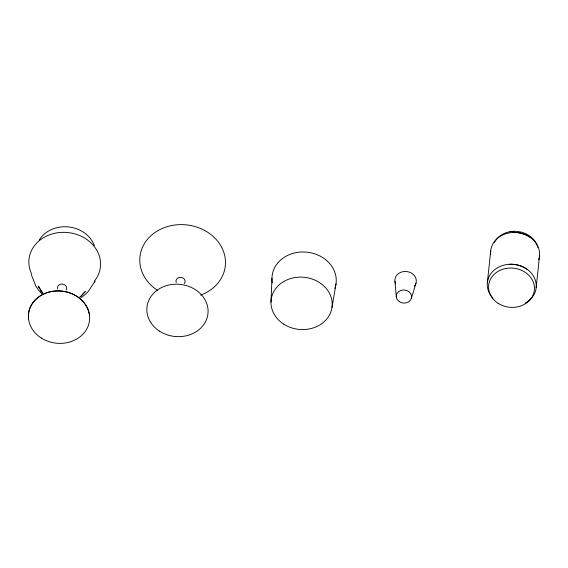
<?xml version="1.0" encoding="UTF-8"?>
<svg xmlns="http://www.w3.org/2000/svg" width="568" height="568" viewBox="0 0 568 568"><rect width="100%" height="100%" fill="white"/><g stroke="black" fill="none" stroke-linecap="round" stroke-linejoin="round"><path stroke-width="0.85" d="M270.986 302.133L271.958 278.235M487.351 282.779L490.695 250.992M536.178 287.678L539.515 255.891M331.982 307.487L336.007 283.858M411.374 298.292L416.017 283.098M81.167 297.518L85.243 294.529L88.232 291.483L95.09 281.068M94.316 282.516L94.778 281.664M80.067 297.192L85.349 291.512L81.075 295.964M79.974 296.773L80.528 296.375M509.922 231.709L514.381 231.29M510.547 231.602L511.179 231.51M42.139 293.99L38.652 290.319L35.855 286.116L31.283 274.521M42.394 292.47L38.397 286.13L41.102 291.299M42.671 293.358L40.868 290.958M38.773 287.01L39.014 287.593M394.938 281.252L396.315 296.972M39.22 240.115A29.785 25.418 6 0 1 68.316 226.916A29.785 25.418 6 0 1 94.295 245.61M31.538 273.797A35.919 30.658 6 0 1 68.302 232.603A35.919 30.658 6 0 1 94.48 281.011M57.673 288.942A4.601 3.926 6 0 1 62.537 284.071A4.601 3.926 6 0 1 66.158 289.907M28.542 318.882A30.679 26.185 6 0 1 55.998 290.979A30.679 26.185 6 0 1 89.51 315.425M494.266 242.6A23.004 19.631 6 0 1 517.597 231.46A23.004 19.631 6 0 1 537.825 247.478M492.832 298.008A24.538 20.945 6 0 1 496.262 268.536A24.538 20.945 6 0 1 530.789 272.548A24.538 20.945 6 0 1 527.132 301.991M530.711 299.052A24.545 20.945 6 0 1 525.102 303.191M509.34 264.276A24.545 20.945 6 0 1 527.289 269.431M490.66 254.237A24.538 20.945 6 0 1 517.633 232.646A24.538 20.945 6 0 1 538.663 259.86M512.684 232.504A24.545 20.945 6 0 1 530.626 237.658M272.342 282.864A32.199 27.484 6 0 1 306.329 252.114A32.199 27.484 6 0 1 334.886 288.352M395.647 283.766A10.735 9.159 6 0 1 406.795 271.561A10.735 9.159 6 0 1 414.434 286.094M157.364 290.255A42.927 36.636 6 0 1 152.721 234.194A42.927 36.636 6 0 1 217.906 241.492A42.927 36.636 6 0 1 200.71 295.104M176.265 282.587A4.601 3.926 6 0 1 181.043 277.361A4.601 3.926 6 0 1 184.316 283.588M41.194 337.967A30.672 26.178 6 0 0 89.495 320.565A30.672 26.178 6 0 0 46.356 292.918A30.672 26.178 6 0 0 41.194 337.967M498.143 303.319A22.997 19.631 6 0 0 534.36 290.262A22.997 19.631 6 0 0 502.013 269.537A22.997 19.631 6 0 0 498.143 303.319M283.773 324.158A30.672 26.178 6 0 0 332.081 306.755A30.672 26.178 6 0 0 288.942 279.108A30.672 26.178 6 0 0 283.773 324.158M399.481 301.743A7.668 6.546 6 0 0 411.551 297.391A7.668 6.546 6 0 0 400.767 290.482A7.668 6.546 6 0 0 399.481 301.743M159.636 331.243A30.672 26.178 6 0 0 207.945 313.841A30.672 26.178 6 0 0 164.805 286.194A30.672 26.178 6 0 0 159.636 331.243"/></g></svg>
